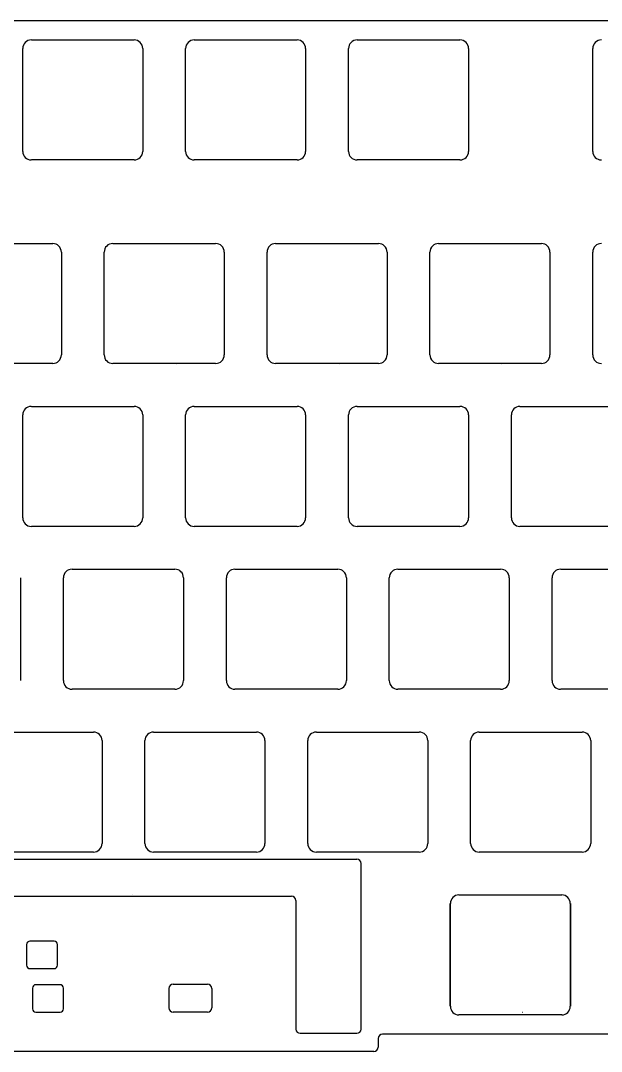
# Model space of a CAD drawing. Header units: millimetres. Extents: x -47 to 330, y -109 to 160.
# Drawn here: x 128.3 to 196.1, y 39.5 to 159.7 of the extents above; entities that cross this region are included whole.
import ezdxf

# ---------------------------------------------------------------- set-up
doc = ezdxf.new("R2010")
doc.units = ezdxf.units.MM
doc.header["$MEASUREMENT"] = 0
doc.layers.add('01', color=6, linetype='Continuous', true_color=0xff00ff)

msp = doc.modelspace()

# ---------------------------------------------------------------- linework, layer by layer
at = {"layer": '01'}
for p, q in [((-13.19, 159.74), (327.06, 159.74)), ((128.58, 144.49), (128.58, 156.49)), ((128.58, 156.49), (128.58, 156.49)), ((128.58, 144.49), (128.58, 156.49)), ((128.58, 156.49), (128.58, 156.49)), ((128.58, 144.49), (128.58, 156.49)), ((128.58, 156.49), (128.58, 156.49)), ((128.58, 144.49), (128.58, 156.49)), ((128.58, 156.49), (128.58, 156.49)), ((129.58, 157.49), (129.58, 157.49)), ((129.58, 157.49), (141.58, 157.49)), ((129.58, 157.49), (129.58, 157.49)), ((129.58, 157.49), (141.58, 157.49)), ((129.58, 157.49), (129.58, 157.49)), ((129.58, 157.49), (141.58, 157.49)), ((129.58, 157.49), (129.58, 157.49)), ((129.58, 157.49), (141.58, 157.49)), ((142.58, 156.49), (142.58, 144.49)), ((142.58, 156.49), (142.58, 144.49)), ((142.58, 156.49), (142.58, 144.49)), ((142.58, 156.49), (142.58, 144.49)), ((147.58, 144.49), (147.58, 156.49)), ((147.58, 144.49), (147.58, 156.49)), ((147.58, 144.49), (147.58, 156.49)), ((147.58, 144.49), (147.58, 156.49)), ((148.58, 157.49), (160.58, 157.49)), ((148.58, 157.49), (160.58, 157.49)), ((148.58, 157.49), (160.58, 157.49)), ((148.58, 157.49), (160.58, 157.49)), ((160.58, 157.49), (160.58, 157.49)), ((160.58, 157.49), (160.58, 157.49)), ((160.58, 157.49), (160.58, 157.49)), ((160.58, 157.49), (160.58, 157.49)), ((161.58, 156.49), (161.58, 144.49)), ((161.58, 156.49), (161.58, 144.49)), ((161.58, 156.49), (161.58, 144.49)), ((161.58, 156.49), (161.58, 144.49)), ((166.58, 144.49), (166.58, 156.49)), ((166.58, 144.49), (166.58, 156.49)), ((166.58, 144.49), (166.58, 156.49)), ((166.58, 144.49), (166.58, 156.49)), ((167.58, 157.49), (179.58, 157.49)), ((167.58, 157.49), (179.58, 157.49)), ((167.58, 157.49), (179.58, 157.49)), ((167.58, 157.49), (179.58, 157.49)), ((179.58, 157.49), (179.58, 157.49)), ((179.58, 157.49), (179.58, 157.49)), ((179.58, 157.49), (179.58, 157.49)), ((179.58, 157.49), (179.58, 157.49)), ((180.58, 156.49), (180.58, 144.49)), ((180.58, 156.49), (180.58, 144.49)), ((180.58, 156.49), (180.58, 144.49)), ((180.58, 156.49), (180.58, 144.49)), ((195.08, 144.49), (195.08, 156.49)), ((195.08, 156.49), (195.08, 156.49)), ((195.08, 144.49), (195.08, 156.49)), ((195.08, 156.49), (195.08, 156.49)), ((195.08, 144.49), (195.08, 156.49)), ((195.08, 156.49), (195.08, 156.49)), ((195.08, 144.49), (195.08, 156.49)), ((195.08, 156.49), (195.08, 156.49)), ((128.58, 144.49), (128.58, 144.49)), ((128.58, 144.49), (128.58, 144.49)), ((128.58, 144.49), (128.58, 144.49)), ((128.58, 144.49), (128.58, 144.49)), ((161.58, 144.49), (161.58, 144.49)), ((161.58, 144.49), (161.58, 144.49)), ((161.58, 144.49), (161.58, 144.49)), ((161.58, 144.49), (161.58, 144.49)), ((180.58, 144.49), (180.58, 144.49)), ((180.58, 144.49), (180.58, 144.49)), ((180.58, 144.49), (180.58, 144.49)), ((180.58, 144.49), (180.58, 144.49)), ((195.08, 144.49), (195.08, 144.49)), ((195.08, 144.49), (195.08, 144.49)), ((195.08, 144.49), (195.08, 144.49)), ((195.08, 144.49), (195.08, 144.49)), ((141.58, 143.49), (129.58, 143.49)), ((129.58, 143.49), (129.58, 143.49)), ((141.58, 143.49), (129.58, 143.49)), ((129.58, 143.49), (129.58, 143.49)), ((141.58, 143.49), (129.58, 143.49)), ((129.58, 143.49), (129.58, 143.49)), ((141.58, 143.49), (129.58, 143.49)), ((129.58, 143.49), (129.58, 143.49)), ((160.58, 143.49), (148.58, 143.49)), ((160.58, 143.49), (148.58, 143.49)), ((160.58, 143.49), (148.58, 143.49)), ((160.58, 143.49), (148.58, 143.49)), ((160.58, 143.49), (160.58, 143.49)), ((160.58, 143.49), (160.58, 143.49)), ((160.58, 143.49), (160.58, 143.49)), ((160.58, 143.49), (160.58, 143.49)), ((179.58, 143.49), (167.58, 143.49)), ((179.58, 143.49), (167.58, 143.49)), ((179.58, 143.49), (167.58, 143.49)), ((179.58, 143.49), (167.58, 143.49)), ((179.58, 143.49), (179.58, 143.49)), ((179.58, 143.49), (179.58, 143.49)), ((179.58, 143.49), (179.58, 143.49)), ((179.58, 143.49), (179.58, 143.49)), ((120.08, 133.74), (132.08, 133.74)), ((120.08, 133.74), (132.08, 133.74)), ((120.08, 133.74), (132.08, 133.74)), ((120.08, 133.74), (132.08, 133.74)), ((132.08, 133.74), (132.08, 133.74)), ((132.08, 133.74), (132.08, 133.74)), ((132.08, 133.74), (132.08, 133.74)), ((132.08, 133.74), (132.08, 133.74)), ((139.08, 133.74), (139.08, 133.74)), ((139.08, 133.74), (151.08, 133.74)), ((139.08, 133.74), (139.08, 133.74)), ((139.08, 133.74), (151.08, 133.74)), ((139.08, 133.74), (139.08, 133.74)), ((139.08, 133.74), (151.08, 133.74)), ((139.08, 133.74), (139.08, 133.74)), ((139.08, 133.74), (151.08, 133.74)), ((158.08, 133.74), (170.08, 133.74)), ((158.08, 133.74), (170.08, 133.74)), ((158.08, 133.74), (170.08, 133.74)), ((158.08, 133.74), (170.08, 133.74)), ((170.08, 133.74), (170.08, 133.74)), ((170.08, 133.74), (170.08, 133.74)), ((170.08, 133.74), (170.08, 133.74)), ((170.08, 133.74), (170.08, 133.74)), ((177.08, 133.74), (177.08, 133.74)), ((177.08, 133.74), (189.08, 133.74)), ((177.08, 133.74), (177.08, 133.74)), ((177.08, 133.74), (189.08, 133.74)), ((177.08, 133.74), (177.08, 133.74)), ((177.08, 133.74), (189.08, 133.74)), ((177.08, 133.74), (177.08, 133.74)), ((177.08, 133.74), (189.08, 133.74)), ((133.08, 132.74), (133.08, 120.74)), ((133.08, 132.74), (133.08, 120.74)), ((133.08, 132.74), (133.08, 120.74)), ((133.08, 132.74), (133.08, 120.74)), ((138.08, 120.74), (138.08, 132.74)), ((138.08, 132.74), (138.08, 132.74)), ((138.08, 120.74), (138.08, 132.74)), ((138.08, 132.74), (138.08, 132.74)), ((138.08, 120.74), (138.08, 132.74)), ((138.08, 132.74), (138.08, 132.74)), ((138.08, 120.74), (138.08, 132.74)), ((138.08, 132.74), (138.08, 132.74)), ((152.08, 132.74), (152.08, 120.74)), ((152.08, 132.74), (152.08, 120.74)), ((152.08, 132.74), (152.08, 120.74)), ((152.08, 132.74), (152.08, 120.74)), ((157.08, 120.74), (157.08, 132.74)), ((157.08, 120.74), (157.08, 132.74)), ((157.08, 120.74), (157.08, 132.74)), ((157.08, 120.74), (157.08, 132.74)), ((171.08, 132.74), (171.08, 120.74)), ((171.08, 132.74), (171.08, 120.74)), ((171.08, 132.74), (171.08, 120.74)), ((171.08, 132.74), (171.08, 120.74)), ((176.08, 120.74), (176.08, 132.74)), ((176.08, 132.74), (176.08, 132.74)), ((176.08, 120.74), (176.08, 132.74)), ((176.08, 132.74), (176.08, 132.74)), ((176.08, 120.74), (176.08, 132.74)), ((176.08, 132.74), (176.08, 132.74)), ((176.08, 120.74), (176.08, 132.74)), ((176.08, 132.74), (176.08, 132.74)), ((190.08, 132.74), (190.08, 120.74)), ((190.08, 132.74), (190.08, 120.74)), ((190.08, 132.74), (190.08, 120.74)), ((190.08, 132.74), (190.08, 120.74)), ((195.08, 120.74), (195.08, 132.74)), ((195.08, 132.74), (195.08, 132.74)), ((195.08, 120.74), (195.08, 132.74)), ((195.08, 132.74), (195.08, 132.74)), ((195.08, 120.74), (195.08, 132.74)), ((195.08, 132.74), (195.08, 132.74)), ((195.08, 120.74), (195.08, 132.74)), ((195.08, 132.74), (195.08, 132.74)), ((133.08, 120.74), (133.08, 120.74)), ((133.08, 120.74), (133.08, 120.74)), ((133.08, 120.74), (133.08, 120.74)), ((133.08, 120.74), (133.08, 120.74)), ((138.08, 120.74), (138.08, 120.74)), ((138.08, 120.74), (138.08, 120.74)), ((138.08, 120.74), (138.08, 120.74)), ((138.08, 120.74), (138.08, 120.74)), ((171.08, 120.74), (171.08, 120.74)), ((171.08, 120.74), (171.08, 120.74)), ((171.08, 120.74), (171.08, 120.74)), ((171.08, 120.74), (171.08, 120.74)), ((176.08, 120.74), (176.08, 120.74)), ((176.08, 120.74), (176.08, 120.74)), ((176.08, 120.74), (176.08, 120.74)), ((176.08, 120.74), (176.08, 120.74)), ((195.08, 120.74), (195.08, 120.74)), ((195.08, 120.74), (195.08, 120.74)), ((195.08, 120.74), (195.08, 120.74)), ((195.08, 120.74), (195.08, 120.74)), ((132.08, 119.74), (120.08, 119.74)), ((132.08, 119.74), (120.08, 119.74)), ((132.08, 119.74), (120.08, 119.74)), ((132.08, 119.74), (120.08, 119.74)), ((132.08, 119.74), (132.08, 119.74)), ((132.08, 119.74), (132.08, 119.74)), ((132.08, 119.74), (132.08, 119.74)), ((132.08, 119.74), (132.08, 119.74)), ((151.08, 119.74), (139.08, 119.74)), ((139.08, 119.74), (139.08, 119.74)), ((151.08, 119.74), (139.08, 119.74)), ((139.08, 119.74), (139.08, 119.74)), ((151.08, 119.74), (139.08, 119.74)), ((139.08, 119.74), (139.08, 119.74)), ((151.08, 119.74), (139.08, 119.74)), ((139.08, 119.74), (139.08, 119.74)), ((170.08, 119.74), (158.08, 119.74)), ((170.08, 119.74), (158.08, 119.74)), ((170.08, 119.74), (158.08, 119.74)), ((170.08, 119.74), (158.08, 119.74)), ((170.08, 119.74), (170.08, 119.74)), ((170.08, 119.74), (170.08, 119.74)), ((170.08, 119.74), (170.08, 119.74)), ((170.08, 119.74), (170.08, 119.74)), ((189.08, 119.74), (177.08, 119.74)), ((177.08, 119.74), (177.08, 119.74)), ((189.08, 119.74), (177.08, 119.74)), ((177.08, 119.74), (177.08, 119.74)), ((189.08, 119.74), (177.08, 119.74)), ((177.08, 119.74), (177.08, 119.74)), ((189.08, 119.74), (177.08, 119.74)), ((177.08, 119.74), (177.08, 119.74)), ((129.58, 114.74), (129.58, 114.74)), ((129.58, 114.74), (141.58, 114.74)), ((129.58, 114.74), (129.58, 114.74)), ((129.58, 114.74), (141.58, 114.74)), ((129.58, 114.74), (129.58, 114.74)), ((129.58, 114.74), (141.58, 114.74)), ((129.58, 114.74), (129.58, 114.74)), ((129.58, 114.74), (141.58, 114.74)), ((148.58, 114.74), (160.58, 114.74)), ((148.58, 114.74), (160.58, 114.74)), ((148.58, 114.74), (160.58, 114.74)), ((148.58, 114.74), (160.58, 114.74)), ((160.58, 114.74), (160.58, 114.74)), ((160.58, 114.74), (160.58, 114.74)), ((160.58, 114.74), (160.58, 114.74)), ((160.58, 114.74), (160.58, 114.74)), ((167.58, 114.74), (179.58, 114.74)), ((167.58, 114.74), (179.58, 114.74)), ((167.58, 114.74), (179.58, 114.74)), ((167.58, 114.74), (179.58, 114.74)), ((179.58, 114.74), (179.58, 114.74)), ((179.58, 114.74), (179.58, 114.74)), ((179.58, 114.74), (179.58, 114.74)), ((179.58, 114.74), (179.58, 114.74)), ((186.58, 114.74), (186.58, 114.74)), ((186.58, 114.74), (198.58, 114.74)), ((186.58, 114.74), (186.58, 114.74)), ((186.58, 114.74), (198.58, 114.74)), ((186.58, 114.74), (186.58, 114.74)), ((186.58, 114.74), (198.58, 114.74)), ((186.58, 114.74), (186.58, 114.74)), ((186.58, 114.74), (198.58, 114.74)), ((128.58, 101.74), (128.58, 113.74)), ((128.58, 113.74), (128.58, 113.74)), ((128.58, 101.74), (128.58, 113.74)), ((128.58, 113.74), (128.58, 113.74)), ((128.58, 101.74), (128.58, 113.74)), ((128.58, 113.74), (128.58, 113.74)), ((128.58, 101.74), (128.58, 113.74)), ((128.58, 113.74), (128.58, 113.74)), ((142.58, 113.74), (142.58, 101.74)), ((142.58, 113.74), (142.58, 101.74)), ((142.58, 113.74), (142.58, 101.74)), ((142.58, 113.74), (142.58, 101.74)), ((147.58, 101.74), (147.58, 113.74)), ((147.58, 101.74), (147.58, 113.74)), ((147.58, 101.74), (147.58, 113.74)), ((147.58, 101.74), (147.58, 113.74)), ((161.58, 113.74), (161.58, 101.74)), ((161.58, 113.74), (161.58, 101.74)), ((161.58, 113.74), (161.58, 101.74)), ((161.58, 113.74), (161.58, 101.74)), ((166.58, 101.74), (166.58, 113.74)), ((166.58, 101.74), (166.58, 113.74)), ((166.58, 101.74), (166.58, 113.74)), ((166.58, 101.74), (166.58, 113.74)), ((180.58, 113.74), (180.58, 101.74)), ((180.58, 113.74), (180.58, 101.74)), ((180.58, 113.74), (180.58, 101.74)), ((180.58, 113.74), (180.58, 101.74)), ((185.58, 101.74), (185.58, 113.74)), ((185.58, 113.74), (185.58, 113.74)), ((185.58, 101.74), (185.58, 113.74)), ((185.58, 113.74), (185.58, 113.74)), ((185.58, 101.74), (185.58, 113.74)), ((185.58, 113.74), (185.58, 113.74)), ((185.58, 101.74), (185.58, 113.74)), ((185.58, 113.74), (185.58, 113.74)), ((128.58, 101.74), (128.58, 101.74)), ((128.58, 101.74), (128.58, 101.74)), ((128.58, 101.74), (128.58, 101.74)), ((128.58, 101.74), (128.58, 101.74)), ((161.58, 101.74), (161.58, 101.74)), ((161.58, 101.74), (161.58, 101.74)), ((161.58, 101.74), (161.58, 101.74)), ((161.58, 101.74), (161.58, 101.74)), ((180.58, 101.74), (180.58, 101.74)), ((180.58, 101.74), (180.58, 101.74)), ((180.58, 101.74), (180.58, 101.74)), ((180.58, 101.74), (180.58, 101.74)), ((185.58, 101.74), (185.58, 101.74)), ((185.58, 101.74), (185.58, 101.74)), ((185.58, 101.74), (185.58, 101.74)), ((185.58, 101.74), (185.58, 101.74)), ((141.58, 100.74), (129.58, 100.74)), ((129.58, 100.74), (129.58, 100.74)), ((141.58, 100.74), (129.58, 100.74)), ((129.58, 100.74), (129.58, 100.74)), ((141.58, 100.74), (129.58, 100.74)), ((129.58, 100.74), (129.58, 100.74)), ((141.58, 100.74), (129.58, 100.74)), ((129.58, 100.74), (129.58, 100.74)), ((160.58, 100.74), (148.58, 100.74)), ((160.58, 100.74), (148.58, 100.74)), ((160.58, 100.74), (148.58, 100.74)), ((160.58, 100.74), (148.58, 100.74)), ((160.58, 100.74), (160.58, 100.74)), ((160.58, 100.74), (160.58, 100.74)), ((160.58, 100.74), (160.58, 100.74)), ((160.58, 100.74), (160.58, 100.74)), ((179.58, 100.74), (167.58, 100.74)), ((179.58, 100.74), (167.58, 100.74)), ((179.58, 100.74), (167.58, 100.74)), ((179.58, 100.74), (167.58, 100.74)), ((179.58, 100.74), (179.58, 100.74)), ((179.58, 100.74), (179.58, 100.74)), ((179.58, 100.74), (179.58, 100.74)), ((179.58, 100.74), (179.58, 100.74)), ((198.58, 100.74), (186.58, 100.74)), ((186.58, 100.74), (186.58, 100.74)), ((198.58, 100.74), (186.58, 100.74)), ((186.58, 100.74), (186.58, 100.74)), ((198.58, 100.74), (186.58, 100.74)), ((186.58, 100.74), (186.58, 100.74)), ((198.58, 100.74), (186.58, 100.74)), ((186.58, 100.74), (186.58, 100.74)), ((134.33, 95.74), (146.33, 95.74)), ((134.33, 95.74), (146.33, 95.74)), ((134.33, 95.74), (146.33, 95.74)), ((134.33, 95.74), (146.33, 95.74)), ((146.33, 95.74), (146.33, 95.74)), ((146.33, 95.74), (146.33, 95.74)), ((146.33, 95.74), (146.33, 95.74)), ((146.33, 95.74), (146.33, 95.74)), ((153.33, 95.74), (153.33, 95.74)), ((153.33, 95.74), (165.33, 95.74)), ((153.33, 95.74), (153.33, 95.74)), ((153.33, 95.74), (165.33, 95.74)), ((153.33, 95.74), (153.33, 95.74)), ((153.33, 95.74), (165.33, 95.74)), ((153.33, 95.74), (153.33, 95.74)), ((153.33, 95.74), (165.33, 95.74)), ((172.33, 95.74), (184.33, 95.74)), ((172.33, 95.74), (184.33, 95.74)), ((172.33, 95.74), (184.33, 95.74)), ((172.33, 95.74), (184.33, 95.74)), ((184.33, 95.74), (184.33, 95.74)), ((184.33, 95.74), (184.33, 95.74)), ((184.33, 95.74), (184.33, 95.74)), ((184.33, 95.74), (184.33, 95.74)), ((191.33, 95.74), (203.33, 95.74)), ((191.33, 95.74), (203.33, 95.74)), ((191.33, 95.74), (203.33, 95.74)), ((191.33, 95.74), (203.33, 95.74)), ((128.33, 94.74), (128.33, 82.74)), ((128.33, 94.74), (128.33, 82.74)), ((128.33, 94.74), (128.33, 82.74)), ((128.33, 94.74), (128.33, 82.74)), ((133.33, 82.74), (133.33, 94.74)), ((133.33, 82.74), (133.33, 94.74)), ((133.33, 82.74), (133.33, 94.74)), ((133.33, 82.74), (133.33, 94.74)), ((147.33, 94.74), (147.33, 82.74)), ((147.33, 94.74), (147.33, 82.74)), ((147.33, 94.74), (147.33, 82.74)), ((147.33, 94.74), (147.33, 82.74)), ((152.33, 82.74), (152.33, 94.74)), ((152.33, 94.74), (152.33, 94.74)), ((152.33, 82.74), (152.33, 94.74)), ((152.33, 94.74), (152.33, 94.74)), ((152.33, 82.74), (152.33, 94.74)), ((152.33, 94.74), (152.33, 94.74)), ((152.33, 82.74), (152.33, 94.74)), ((152.33, 94.74), (152.33, 94.74)), ((166.33, 94.74), (166.33, 82.74)), ((166.33, 94.74), (166.33, 82.74)), ((166.33, 94.74), (166.33, 82.74)), ((166.33, 94.74), (166.33, 82.74)), ((171.33, 82.74), (171.33, 94.74)), ((171.33, 82.74), (171.33, 94.74)), ((171.33, 82.74), (171.33, 94.74)), ((171.33, 82.74), (171.33, 94.74)), ((185.33, 94.74), (185.33, 82.74)), ((185.33, 94.74), (185.33, 82.74)), ((185.33, 94.74), (185.33, 82.74)), ((185.33, 94.74), (185.33, 82.74)), ((190.33, 82.74), (190.33, 94.74)), ((190.33, 82.74), (190.33, 94.74)), ((190.33, 82.74), (190.33, 94.74)), ((190.33, 82.74), (190.33, 94.74)), ((147.33, 82.74), (147.33, 82.74)), ((147.33, 82.74), (147.33, 82.74)), ((147.33, 82.74), (147.33, 82.74)), ((147.33, 82.74), (147.33, 82.74)), ((152.33, 82.74), (152.33, 82.74)), ((152.33, 82.74), (152.33, 82.74)), ((152.33, 82.74), (152.33, 82.74)), ((152.33, 82.74), (152.33, 82.74)), ((185.33, 82.74), (185.33, 82.74)), ((185.33, 82.74), (185.33, 82.74)), ((185.33, 82.74), (185.33, 82.74)), ((185.33, 82.74), (185.33, 82.74)), ((146.33, 81.74), (134.33, 81.74)), ((146.33, 81.74), (134.33, 81.74)), ((146.33, 81.74), (134.33, 81.74)), ((146.33, 81.74), (134.33, 81.74)), ((146.33, 81.74), (146.33, 81.74)), ((146.33, 81.74), (146.33, 81.74)), ((146.33, 81.74), (146.33, 81.74)), ((146.33, 81.74), (146.33, 81.74)), ((165.33, 81.74), (153.33, 81.74)), ((153.33, 81.74), (153.33, 81.74)), ((165.33, 81.74), (153.33, 81.74)), ((153.33, 81.74), (153.33, 81.74)), ((165.33, 81.74), (153.33, 81.74)), ((153.33, 81.74), (153.33, 81.74)), ((165.33, 81.74), (153.33, 81.74)), ((153.33, 81.74), (153.33, 81.74)), ((184.33, 81.74), (172.33, 81.74)), ((184.33, 81.74), (172.33, 81.74)), ((184.33, 81.74), (172.33, 81.74)), ((184.33, 81.74), (172.33, 81.74)), ((184.33, 81.74), (184.33, 81.74)), ((184.33, 81.74), (184.33, 81.74)), ((184.33, 81.74), (184.33, 81.74)), ((184.33, 81.74), (184.33, 81.74)), ((203.33, 81.74), (191.33, 81.74)), ((203.33, 81.74), (191.33, 81.74)), ((203.33, 81.74), (191.33, 81.74)), ((203.33, 81.74), (191.33, 81.74)), ((124.83, 76.74), (136.83, 76.74)), ((124.83, 76.74), (136.83, 76.74)), ((124.83, 76.74), (136.83, 76.74)), ((124.83, 76.74), (136.83, 76.74)), ((143.83, 76.74), (143.83, 76.74)), ((143.83, 76.74), (155.83, 76.74)), ((143.83, 76.74), (143.83, 76.74)), ((143.83, 76.74), (155.83, 76.74)), ((143.83, 76.74), (143.83, 76.74)), ((143.83, 76.74), (155.83, 76.74)), ((143.83, 76.74), (143.83, 76.74)), ((143.83, 76.74), (155.83, 76.74)), ((162.83, 76.74), (174.83, 76.74)), ((162.83, 76.74), (174.83, 76.74)), ((162.83, 76.74), (174.83, 76.74)), ((162.83, 76.74), (174.83, 76.74)), ((174.83, 76.74), (174.83, 76.74)), ((174.83, 76.74), (174.83, 76.74)), ((174.83, 76.74), (174.83, 76.74)), ((174.83, 76.74), (174.83, 76.74)), ((181.83, 76.74), (193.83, 76.74)), ((181.83, 76.74), (193.83, 76.74)), ((181.83, 76.74), (193.83, 76.74)), ((181.83, 76.74), (193.83, 76.74)), ((193.83, 76.74), (193.83, 76.74)), ((193.83, 76.74), (193.83, 76.74)), ((193.83, 76.74), (193.83, 76.74)), ((193.83, 76.74), (193.83, 76.74)), ((137.83, 75.74), (137.83, 63.74)), ((137.83, 75.74), (137.83, 63.74)), ((137.83, 75.74), (137.83, 63.74)), ((137.83, 75.74), (137.83, 63.74)), ((142.83, 63.74), (142.83, 75.74)), ((142.83, 75.74), (142.83, 75.74)), ((142.83, 63.74), (142.83, 75.74)), ((142.83, 75.74), (142.83, 75.74)), ((142.83, 63.74), (142.83, 75.74)), ((142.83, 75.74), (142.83, 75.74)), ((142.83, 63.74), (142.83, 75.74)), ((142.83, 75.74), (142.83, 75.74)), ((156.83, 75.74), (156.83, 63.74)), ((156.83, 75.74), (156.83, 63.74)), ((156.83, 75.74), (156.83, 63.74)), ((156.83, 75.74), (156.83, 63.74)), ((161.83, 63.74), (161.83, 75.74)), ((161.83, 63.74), (161.83, 75.74)), ((161.83, 63.74), (161.83, 75.74)), ((161.83, 63.74), (161.83, 75.74)), ((175.83, 75.74), (175.83, 63.74)), ((175.83, 75.74), (175.83, 63.74)), ((175.83, 75.74), (175.83, 63.74)), ((175.83, 75.74), (175.83, 63.74)), ((180.83, 63.74), (180.83, 75.74)), ((180.83, 63.74), (180.83, 75.74)), ((180.83, 63.74), (180.83, 75.74)), ((180.83, 63.74), (180.83, 75.74)), ((194.83, 75.74), (194.83, 63.74)), ((194.83, 75.74), (194.83, 63.74)), ((194.83, 75.74), (194.83, 63.74)), ((194.83, 75.74), (194.83, 63.74)), ((136.83, 62.74), (124.83, 62.74)), ((136.83, 62.74), (124.83, 62.74)), ((136.83, 62.74), (124.83, 62.74)), ((136.83, 62.74), (124.83, 62.74)), ((142.83, 63.74), (142.83, 63.74)), ((142.83, 63.74), (142.83, 63.74)), ((142.83, 63.74), (142.83, 63.74)), ((142.83, 63.74), (142.83, 63.74)), ((155.83, 62.74), (143.83, 62.74)), ((143.83, 62.74), (143.83, 62.74)), ((155.83, 62.74), (143.83, 62.74)), ((143.83, 62.74), (143.83, 62.74)), ((155.83, 62.74), (143.83, 62.74)), ((143.83, 62.74), (143.83, 62.74)), ((155.83, 62.74), (143.83, 62.74)), ((143.83, 62.74), (143.83, 62.74)), ((174.83, 62.74), (162.83, 62.74)), ((174.83, 62.74), (162.83, 62.74)), ((174.83, 62.74), (162.83, 62.74)), ((174.83, 62.74), (162.83, 62.74)), ((174.83, 62.74), (174.83, 62.74)), ((174.83, 62.74), (174.83, 62.74)), ((174.83, 62.74), (174.83, 62.74)), ((174.83, 62.74), (174.83, 62.74)), ((175.83, 63.74), (175.83, 63.74)), ((175.83, 63.74), (175.83, 63.74)), ((175.83, 63.74), (175.83, 63.74)), ((175.83, 63.74), (175.83, 63.74)), ((193.83, 62.74), (181.83, 62.74)), ((193.83, 62.74), (181.83, 62.74)), ((193.83, 62.74), (181.83, 62.74)), ((193.83, 62.74), (181.83, 62.74)), ((193.83, 62.74), (193.83, 62.74)), ((193.83, 62.74), (193.83, 62.74)), ((193.83, 62.74), (193.83, 62.74)), ((193.83, 62.74), (193.83, 62.74)), ((194.83, 63.74), (194.83, 63.74)), ((194.83, 63.74), (194.83, 63.74)), ((194.83, 63.74), (194.83, 63.74)), ((194.83, 63.74), (194.83, 63.74)), ((60.86, 61.91), (167.55, 61.91)), ((60.86, 61.91), (167.55, 61.91)), ((168.05, 42.09), (168.05, 61.41)), ((168.05, 42.09), (168.05, 61.41)), ((141.43, 57.74), (141.43, 57.74)), ((141.43, 57.74), (141.43, 57.74)), ((179.45, 57.74), (191.45, 57.74)), ((179.45, 57.74), (191.45, 57.74)), ((179.46, 57.74), (179.46, 57.74)), ((179.46, 57.74), (191.46, 57.74)), ((179.46, 57.74), (179.46, 57.74)), ((179.46, 57.74), (191.46, 57.74)), ((191.45, 57.74), (191.45, 57.74)), ((191.45, 57.74), (191.45, 57.74)), ((121.71, 57.59), (159.93, 57.59)), ((160.43, 57.09), (160.43, 42.09)), ((160.43, 57.09), (160.43, 42.09)), ((178.45, 44.74), (178.45, 56.74)), ((178.45, 44.74), (178.45, 56.74)), ((178.46, 44.74), (178.46, 56.74)), ((178.46, 56.74), (178.46, 56.74)), ((178.46, 44.74), (178.46, 56.74)), ((178.46, 56.74), (178.46, 56.74)), ((192.45, 56.74), (192.45, 44.74)), ((192.45, 56.74), (192.45, 44.74)), ((192.46, 56.74), (192.46, 44.74)), ((192.46, 56.74), (192.46, 44.74)), ((129.03, 51.94), (129.03, 49.54)), ((129.03, 51.94), (129.03, 49.54)), ((129.03, 51.94), (129.03, 49.54)), ((131.68, 52.34), (129.43, 52.34)), ((132.23, 52.34), (129.43, 52.34)), ((132.23, 52.34), (129.43, 52.34)), ((132.63, 49.54), (132.63, 51.94)), ((132.63, 49.54), (132.63, 51.94)), ((129.43, 49.14), (131.68, 49.14)), ((129.43, 49.14), (132.23, 49.14)), ((129.43, 49.14), (132.23, 49.14)), ((132.92, 47.26), (130.12, 47.26)), ((132.92, 47.26), (130.12, 47.26)), ((146.13, 47.31), (150.13, 47.31)), ((129.72, 46.86), (129.72, 44.46)), ((129.72, 46.86), (129.72, 44.46)), ((133.32, 44.46), (133.32, 46.86)), ((133.32, 44.46), (133.32, 46.86)), ((145.63, 46.81), (145.63, 44.56)), ((150.63, 46.81), (150.63, 44.56)), ((178.46, 44.74), (178.46, 44.74)), ((178.46, 44.74), (178.46, 44.74)), ((192.45, 44.74), (192.45, 44.74)), ((192.45, 44.74), (192.45, 44.74)), ((130.12, 44.06), (132.92, 44.06)), ((130.12, 44.06), (132.92, 44.06)), ((150.13, 44.06), (146.13, 44.06)), ((191.45, 43.74), (179.45, 43.74)), ((191.45, 43.74), (179.45, 43.74)), ((191.46, 43.74), (179.46, 43.74)), ((179.46, 43.74), (179.46, 43.74)), ((191.46, 43.74), (179.46, 43.74)), ((179.46, 43.74), (179.46, 43.74)), ((191.45, 43.74), (191.45, 43.74)), ((191.45, 43.74), (191.45, 43.74)), ((160.93, 41.59), (167.55, 41.59)), ((160.93, 41.59), (167.55, 41.59)), ((170.05, 40.98), (170.05, 39.98)), ((327.06, 41.48), (170.55, 41.48)), ((169.55, 39.48), (58.86, 39.48))]:
    msp.add_line(p, q, dxfattribs=at)
for centre, radius, start, end in [((129.58, 156.49), 1, 90.0209, 179.9791), ((129.58, 156.49), 1, 90.0209, 179.9791), ((129.58, 156.49), 1, 90.0209, 179.9791), ((129.58, 156.49), 1, 90.0209, 179.9791), ((141.58, 156.49), 1, 0.0209, 89.9791), ((141.58, 156.49), 1, 0.0209, 89.9791), ((141.58, 156.49), 1, 0.0209, 89.9791), ((141.58, 156.49), 1, 0.0209, 89.9791), ((148.58, 156.49), 1, 90.0209, 179.9791), ((148.58, 156.49), 1, 90.0209, 179.9791), ((148.58, 156.49), 1, 90.0209, 179.9791), ((148.58, 156.49), 1, 90.0209, 179.9791), ((160.58, 156.49), 1, 0.0209, 89.9791), ((160.58, 156.49), 1, 0.0209, 89.9791), ((160.58, 156.49), 1, 0.0209, 89.9791), ((160.58, 156.49), 1, 0.0209, 89.9791), ((167.58, 156.49), 1, 90.0209, 179.9791), ((167.58, 156.49), 1, 90.0209, 179.9791), ((167.58, 156.49), 1, 90.0209, 179.9791), ((167.58, 156.49), 1, 90.0209, 179.9791), ((179.58, 156.49), 1, 0.0209, 89.9791), ((179.58, 156.49), 1, 0.0209, 89.9791), ((179.58, 156.49), 1, 0.0209, 89.9791), ((179.58, 156.49), 1, 0.0209, 89.9791), ((196.08, 156.49), 1, 90.0209, 179.9791), ((196.08, 156.49), 1, 90.0209, 179.9791), ((196.08, 156.49), 1, 90.0209, 179.9791), ((196.08, 156.49), 1, 90.0209, 179.9791), ((129.58, 144.49), 1, 180.0209, 269.9791), ((129.58, 144.49), 1, 180.0209, 269.9791), ((129.58, 144.49), 1, 180.0209, 269.9791), ((129.58, 144.49), 1, 180.0209, 269.9791), ((141.58, 144.49), 1, 270.0209, 359.9791), ((141.58, 144.49), 1, 270.0209, 359.9791), ((141.58, 144.49), 1, 270.0209, 359.9791), ((141.58, 144.49), 1, 270.0209, 359.9791), ((148.58, 144.49), 1, 180.0209, 269.9791), ((148.58, 144.49), 1, 180.0209, 269.9791), ((148.58, 144.49), 1, 180.0209, 269.9791), ((148.58, 144.49), 1, 180.0209, 269.9791), ((160.58, 144.49), 1, 270.0209, 359.9791), ((160.58, 144.49), 1, 270.0209, 359.9791), ((160.58, 144.49), 1, 270.0209, 359.9791), ((160.58, 144.49), 1, 270.0209, 359.9791), ((167.58, 144.49), 1, 180.0209, 269.9791), ((167.58, 144.49), 1, 180.0209, 269.9791), ((167.58, 144.49), 1, 180.0209, 269.9791), ((167.58, 144.49), 1, 180.0209, 269.9791), ((179.58, 144.49), 1, 270.0209, 359.9791), ((179.58, 144.49), 1, 270.0209, 359.9791), ((179.58, 144.49), 1, 270.0209, 359.9791), ((179.58, 144.49), 1, 270.0209, 359.9791), ((196.08, 144.49), 1, 180.0209, 269.9791), ((196.08, 144.49), 1, 180.0209, 269.9791), ((196.08, 144.49), 1, 180.0209, 269.9791), ((196.08, 144.49), 1, 180.0209, 269.9791), ((132.08, 132.74), 1, 0.0209, 89.9791), ((132.08, 132.74), 1, 0.0209, 89.9791), ((132.08, 132.74), 1, 0.0209, 89.9791), ((132.08, 132.74), 1, 0.0209, 89.9791), ((139.08, 132.74), 1, 90.0209, 179.9791), ((139.08, 132.74), 1, 90.0209, 179.9791), ((139.08, 132.74), 1, 90.0209, 179.9791), ((139.08, 132.74), 1, 90.0209, 179.9791), ((151.08, 132.74), 1, 0.0209, 89.9791), ((151.08, 132.74), 1, 0.0209, 89.9791), ((151.08, 132.74), 1, 0.0209, 89.9791), ((151.08, 132.74), 1, 0.0209, 89.9791), ((158.08, 132.74), 1, 90.0209, 179.9791), ((158.08, 132.74), 1, 90.0209, 179.9791), ((158.08, 132.74), 1, 90.0209, 179.9791), ((158.08, 132.74), 1, 90.0209, 179.9791), ((170.08, 132.74), 1, 0.0209, 89.9791), ((170.08, 132.74), 1, 0.0209, 89.9791), ((170.08, 132.74), 1, 0.0209, 89.9791), ((170.08, 132.74), 1, 0.0209, 89.9791), ((177.08, 132.74), 1, 90.0209, 179.9791), ((177.08, 132.74), 1, 90.0209, 179.9791), ((177.08, 132.74), 1, 90.0209, 179.9791), ((177.08, 132.74), 1, 90.0209, 179.9791), ((189.08, 132.74), 1, 0.0209, 89.9791), ((189.08, 132.74), 1, 0.0209, 89.9791), ((189.08, 132.74), 1, 0.0209, 89.9791), ((189.08, 132.74), 1, 0.0209, 89.9791), ((196.08, 132.74), 1, 90.0209, 179.9791), ((196.08, 132.74), 1, 90.0209, 179.9791), ((196.08, 132.74), 1, 90.0209, 179.9791), ((196.08, 132.74), 1, 90.0209, 179.9791), ((132.08, 120.74), 1, 270.0209, 359.9791), ((132.08, 120.74), 1, 270.0209, 359.9791), ((132.08, 120.74), 1, 270.0209, 359.9791), ((132.08, 120.74), 1, 270.0209, 359.9791), ((139.08, 120.74), 1, 180.0209, 269.9791), ((139.08, 120.74), 1, 180.0209, 269.9791), ((139.08, 120.74), 1, 180.0209, 269.9791), ((139.08, 120.74), 1, 180.0209, 269.9791), ((151.08, 120.74), 1, 270.0209, 359.9791), ((151.08, 120.74), 1, 270.0209, 359.9791), ((151.08, 120.74), 1, 270.0209, 359.9791), ((151.08, 120.74), 1, 270.0209, 359.9791), ((158.08, 120.74), 1, 180.0209, 269.9791), ((158.08, 120.74), 1, 180.0209, 269.9791), ((158.08, 120.74), 1, 180.0209, 269.9791), ((158.08, 120.74), 1, 180.0209, 269.9791), ((170.08, 120.74), 1, 270.0209, 359.9791), ((170.08, 120.74), 1, 270.0209, 359.9791), ((170.08, 120.74), 1, 270.0209, 359.9791), ((170.08, 120.74), 1, 270.0209, 359.9791), ((177.08, 120.74), 1, 180.0209, 269.9791), ((177.08, 120.74), 1, 180.0209, 269.9791), ((177.08, 120.74), 1, 180.0209, 269.9791), ((177.08, 120.74), 1, 180.0209, 269.9791), ((189.08, 120.74), 1, 270.0209, 359.9791), ((189.08, 120.74), 1, 270.0209, 359.9791), ((189.08, 120.74), 1, 270.0209, 359.9791), ((189.08, 120.74), 1, 270.0209, 359.9791), ((196.08, 120.74), 1, 180.0209, 269.9791), ((196.08, 120.74), 1, 180.0209, 269.9791), ((196.08, 120.74), 1, 180.0209, 269.9791), ((196.08, 120.74), 1, 180.0209, 269.9791), ((146.49, 120.05), 0.395, 268.1613, 269.078), ((146.49, 120.05), 0.395, 268.1613, 269.078), ((165.49, 120.05), 0.395, 268.1613, 269.078), ((165.49, 120.05), 0.395, 268.1613, 269.078), ((184.49, 120.05), 0.395, 268.1613, 269.078), ((184.49, 120.05), 0.395, 268.1613, 269.078), ((129.58, 113.74), 1, 90.0209, 179.9791), ((129.58, 113.74), 1, 90.0209, 179.9791), ((129.58, 113.74), 1, 90.0209, 179.9791), ((129.58, 113.74), 1, 90.0209, 179.9791), ((141.58, 113.74), 1, 0.0209, 89.9791), ((141.58, 113.74), 1, 0.0209, 89.9791), ((141.58, 113.74), 1, 0.0209, 89.9791), ((141.58, 113.74), 1, 0.0209, 89.9791), ((148.58, 113.74), 1, 90.0209, 179.9791), ((148.58, 113.74), 1, 90.0209, 179.9791), ((148.58, 113.74), 1, 90.0209, 179.9791), ((148.58, 113.74), 1, 90.0209, 179.9791), ((160.58, 113.74), 1, 0.0209, 89.9791), ((160.58, 113.74), 1, 0.0209, 89.9791), ((160.58, 113.74), 1, 0.0209, 89.9791), ((160.58, 113.74), 1, 0.0209, 89.9791), ((167.58, 113.74), 1, 90.0209, 179.9791), ((167.58, 113.74), 1, 90.0209, 179.9791), ((167.58, 113.74), 1, 90.0209, 179.9791), ((167.58, 113.74), 1, 90.0209, 179.9791), ((179.58, 113.74), 1, 0.0209, 89.9791), ((179.58, 113.74), 1, 0.0209, 89.9791), ((179.58, 113.74), 1, 0.0209, 89.9791), ((179.58, 113.74), 1, 0.0209, 89.9791), ((186.58, 113.74), 1, 90.0209, 179.9791), ((186.58, 113.74), 1, 90.0209, 179.9791), ((186.58, 113.74), 1, 90.0209, 179.9791), ((186.58, 113.74), 1, 90.0209, 179.9791), ((129.58, 101.74), 1, 180.0209, 269.9791), ((129.58, 101.74), 1, 180.0209, 269.9791), ((129.58, 101.74), 1, 180.0209, 269.9791), ((129.58, 101.74), 1, 180.0209, 269.9791), ((141.58, 101.74), 1, 270.0209, 359.9791), ((141.58, 101.74), 1, 270.0209, 359.9791), ((141.58, 101.74), 1, 270.0209, 359.9791), ((141.58, 101.74), 1, 270.0209, 359.9791), ((148.58, 101.74), 1, 180.0209, 269.9791), ((148.58, 101.74), 1, 180.0209, 269.9791), ((148.58, 101.74), 1, 180.0209, 269.9791), ((148.58, 101.74), 1, 180.0209, 269.9791), ((160.58, 101.74), 1, 270.0209, 359.9791), ((160.58, 101.74), 1, 270.0209, 359.9791), ((160.58, 101.74), 1, 270.0209, 359.9791), ((160.58, 101.74), 1, 270.0209, 359.9791), ((167.58, 101.74), 1, 180.0209, 269.9791), ((167.58, 101.74), 1, 180.0209, 269.9791), ((167.58, 101.74), 1, 180.0209, 269.9791), ((167.58, 101.74), 1, 180.0209, 269.9791), ((179.58, 101.74), 1, 270.0209, 359.9791), ((179.58, 101.74), 1, 270.0209, 359.9791), ((179.58, 101.74), 1, 270.0209, 359.9791), ((179.58, 101.74), 1, 270.0209, 359.9791), ((186.58, 101.74), 1, 180.0209, 269.9791), ((186.58, 101.74), 1, 180.0209, 269.9791), ((186.58, 101.74), 1, 180.0209, 269.9791), ((186.58, 101.74), 1, 180.0209, 269.9791), ((134.33, 94.74), 1, 90.0209, 179.9791), ((134.33, 94.74), 1, 90.0209, 179.9791), ((134.33, 94.74), 1, 90.0209, 179.9791), ((134.33, 94.74), 1, 90.0209, 179.9791), ((146.33, 94.74), 1, 0.0209, 89.9791), ((146.33, 94.74), 1, 0.0209, 89.9791), ((146.33, 94.74), 1, 0.0209, 89.9791), ((146.33, 94.74), 1, 0.0209, 89.9791), ((153.33, 94.74), 1, 90.0209, 179.9791), ((153.33, 94.74), 1, 90.0209, 179.9791), ((153.33, 94.74), 1, 90.0209, 179.9791), ((153.33, 94.74), 1, 90.0209, 179.9791), ((165.33, 94.74), 1, 0.0209, 89.9791), ((165.33, 94.74), 1, 0.0209, 89.9791), ((165.33, 94.74), 1, 0.0209, 89.9791), ((165.33, 94.74), 1, 0.0209, 89.9791), ((172.33, 94.74), 1, 90.0209, 179.9791), ((172.33, 94.74), 1, 90.0209, 179.9791), ((172.33, 94.74), 1, 90.0209, 179.9791), ((172.33, 94.74), 1, 90.0209, 179.9791), ((184.33, 94.74), 1, 0.0209, 89.9791), ((184.33, 94.74), 1, 0.0209, 89.9791), ((184.33, 94.74), 1, 0.0209, 89.9791), ((184.33, 94.74), 1, 0.0209, 89.9791), ((191.33, 94.74), 1, 90.0209, 179.9791), ((191.33, 94.74), 1, 90.0209, 179.9791), ((191.33, 94.74), 1, 90.0209, 179.9791), ((191.33, 94.74), 1, 90.0209, 179.9791), ((134.33, 82.74), 1, 180.0209, 269.9791), ((134.33, 82.74), 1, 180.0209, 269.9791), ((134.33, 82.74), 1, 180.0209, 269.9791), ((134.33, 82.74), 1, 180.0209, 269.9791), ((146.33, 82.74), 1, 270.0209, 359.9791), ((146.33, 82.74), 1, 270.0209, 359.9791), ((146.33, 82.74), 1, 270.0209, 359.9791), ((146.33, 82.74), 1, 270.0209, 359.9791), ((153.33, 82.74), 1, 180.0209, 269.9791), ((153.33, 82.74), 1, 180.0209, 269.9791), ((153.33, 82.74), 1, 180.0209, 269.9791), ((153.33, 82.74), 1, 180.0209, 269.9791), ((165.33, 82.74), 1, 270.0209, 359.9791), ((165.33, 82.74), 1, 270.0209, 359.9791), ((165.33, 82.74), 1, 270.0209, 359.9791), ((165.33, 82.74), 1, 270.0209, 359.9791), ((172.33, 82.74), 1, 180.0209, 269.9791), ((172.33, 82.74), 1, 180.0209, 269.9791), ((172.33, 82.74), 1, 180.0209, 269.9791), ((172.33, 82.74), 1, 180.0209, 269.9791), ((184.33, 82.74), 1, 270.0209, 359.9791), ((184.33, 82.74), 1, 270.0209, 359.9791), ((184.33, 82.74), 1, 270.0209, 359.9791), ((184.33, 82.74), 1, 270.0209, 359.9791), ((191.33, 82.74), 1, 180.0209, 269.9791), ((191.33, 82.74), 1, 180.0209, 269.9791), ((191.33, 82.74), 1, 180.0209, 269.9791), ((191.33, 82.74), 1, 180.0209, 269.9791), ((136.83, 75.74), 1, 0.0209, 89.9791), ((136.83, 75.74), 1, 0.0209, 89.9791), ((136.83, 75.74), 1, 0.0209, 89.9791), ((136.83, 75.74), 1, 0.0209, 89.9791), ((143.83, 75.74), 1, 90.0209, 179.9791), ((143.83, 75.74), 1, 90.0209, 179.9791), ((143.83, 75.74), 1, 90.0209, 179.9791), ((143.83, 75.74), 1, 90.0209, 179.9791), ((155.83, 75.74), 1, 0.0209, 89.9791), ((155.83, 75.74), 1, 0.0209, 89.9791), ((155.83, 75.74), 1, 0.0209, 89.9791), ((155.83, 75.74), 1, 0.0209, 89.9791), ((162.83, 75.74), 1, 90.0209, 179.9791), ((162.83, 75.74), 1, 90.0209, 179.9791), ((162.83, 75.74), 1, 90.0209, 179.9791), ((162.83, 75.74), 1, 90.0209, 179.9791), ((174.83, 75.74), 1, 0.0209, 89.9791), ((174.83, 75.74), 1, 0.0209, 89.9791), ((174.83, 75.74), 1, 0.0209, 89.9791), ((174.83, 75.74), 1, 0.0209, 89.9791), ((181.83, 75.74), 1, 90.0209, 179.9791), ((181.83, 75.74), 1, 90.0209, 179.9791), ((181.83, 75.74), 1, 90.0209, 179.9791), ((181.83, 75.74), 1, 90.0209, 179.9791), ((193.83, 75.74), 1, 0.0209, 89.9791), ((193.83, 75.74), 1, 0.0209, 89.9791), ((193.83, 75.74), 1, 0.0209, 89.9791), ((193.83, 75.74), 1, 0.0209, 89.9791), ((136.83, 63.74), 1, 270.0209, 359.9791), ((136.83, 63.74), 1, 270.0209, 359.9791), ((136.83, 63.74), 1, 270.0209, 359.9791), ((136.83, 63.74), 1, 270.0209, 359.9791), ((143.83, 63.74), 1, 180.0209, 269.9791), ((143.83, 63.74), 1, 180.0209, 269.9791), ((143.83, 63.74), 1, 180.0209, 269.9791), ((143.83, 63.74), 1, 180.0209, 269.9791), ((155.83, 63.74), 1, 270.0209, 359.9791), ((155.83, 63.74), 1, 270.0209, 359.9791), ((155.83, 63.74), 1, 270.0209, 359.9791), ((155.83, 63.74), 1, 270.0209, 359.9791), ((162.83, 63.74), 1, 180.0209, 269.9791), ((162.83, 63.74), 1, 180.0209, 269.9791), ((162.83, 63.74), 1, 180.0209, 269.9791), ((162.83, 63.74), 1, 180.0209, 269.9791), ((174.83, 63.74), 1, 270.0209, 359.9791), ((174.83, 63.74), 1, 270.0209, 359.9791), ((174.83, 63.74), 1, 270.0209, 359.9791), ((174.83, 63.74), 1, 270.0209, 359.9791), ((181.83, 63.74), 1, 180.0209, 269.9791), ((181.83, 63.74), 1, 180.0209, 269.9791), ((181.83, 63.74), 1, 180.0209, 269.9791), ((181.83, 63.74), 1, 180.0209, 269.9791), ((193.83, 63.74), 1, 270.0209, 359.9791), ((193.83, 63.74), 1, 270.0209, 359.9791), ((193.83, 63.74), 1, 270.0209, 359.9791), ((193.83, 63.74), 1, 270.0209, 359.9791), ((132.18, 61.41), 0.5, 90.0209, 91.9837), ((132.18, 61.41), 0.5, 90.0209, 91.9837), ((167.55, 61.41), 0.5, 0.0209, 89.9791), ((167.55, 61.41), 0.5, 0.0209, 89.9791), ((179.46, 56.74), 1, 90.0209, 179.9791), ((179.46, 56.74), 1, 90.0209, 179.9791), ((179.46, 56.74), 1, 90.0209, 179.9791), ((179.46, 56.74), 1, 90.0209, 179.9791), ((191.45, 56.74), 1, 0.0209, 89.9791), ((191.45, 56.74), 1, 0.0209, 89.9791), ((191.45, 56.74), 1, 0.0209, 89.9791), ((191.45, 56.74), 1, 0.0209, 89.9791), ((159.93, 57.09), 0.5, 0.0209, 89.9791), ((159.93, 57.09), 0.5, 0.0209, 89.9791), ((129.43, 51.94), 0.4, 90.8657, 180.0402), ((129.43, 51.94), 0.4, 90.8657, 180.0402), ((129.43, 51.94), 0.4, 90.8657, 180.0402), ((129.42, 51.94), 0.395, 88.1613, 89.078), ((129.42, 51.94), 0.395, 88.1613, 89.078), ((129.42, 51.94), 0.395, 88.1613, 89.078), ((129.42, 51.94), 0.395, 88.1613, 89.078), ((132.23, 51.94), 0.4, 0.0191, 89.9773), ((132.23, 51.94), 0.4, 0.0191, 89.9773), ((129.43, 49.54), 0.4, 180.0227, 269.9809), ((129.43, 49.54), 0.4, 180.0227, 269.9809), ((129.43, 49.54), 0.4, 180.0227, 269.9809), ((132.23, 49.54), 0.4, 270.0227, 359.9809), ((132.23, 49.54), 0.4, 270.0227, 359.9809), ((130.12, 46.86), 0.4, 90.0227, 179.9809), ((130.12, 46.86), 0.4, 90.0227, 179.9809), ((132.92, 46.86), 0.4, 0.0227, 89.9809), ((132.92, 46.86), 0.4, 0.0227, 89.9809), ((146.13, 46.81), 0.5, 90, 180), ((150.13, 46.81), 0.5, 0, 90), ((146.13, 44.56), 0.5, 180, 270), ((150.13, 44.56), 0.5, 270, 0), ((179.46, 44.74), 1, 180.0209, 269.9791), ((179.46, 44.74), 1, 180.0209, 269.9791), ((179.46, 44.74), 1, 180.0209, 269.9791), ((179.46, 44.74), 1, 180.0209, 269.9791), ((191.45, 44.74), 1, 270.0209, 359.9791), ((191.45, 44.74), 1, 270.0209, 359.9791), ((191.45, 44.74), 1, 270.0209, 359.9791), ((191.45, 44.74), 1, 270.0209, 359.9791), ((130.12, 44.46), 0.4, 180.0191, 269.9773), ((130.12, 44.46), 0.4, 180.0191, 269.9773), ((132.92, 44.46), 0.4, 270.8657, 0.0402), ((132.92, 44.46), 0.4, 270.8657, 0.0402), ((132.93, 44.45), 0.395, 268.1613, 269.078), ((132.93, 44.45), 0.395, 268.1613, 269.078), ((186.87, 44.45), 0.395, 268.1613, 269.078), ((186.87, 44.45), 0.395, 268.1613, 269.078), ((160.93, 42.09), 0.5, 180.0209, 269.9791), ((160.93, 42.09), 0.5, 180.0209, 269.9791), ((167.55, 42.09), 0.5, 270.0209, 359.9791), ((167.55, 42.09), 0.5, 270.0209, 359.9791), ((170.55, 40.98), 0.5, 90, 180), ((169.55, 39.98), 0.5, 270, 0)]:
    msp.add_arc(centre, radius, start, end, dxfattribs=at)

doc.saveas('drawing.dxf')
